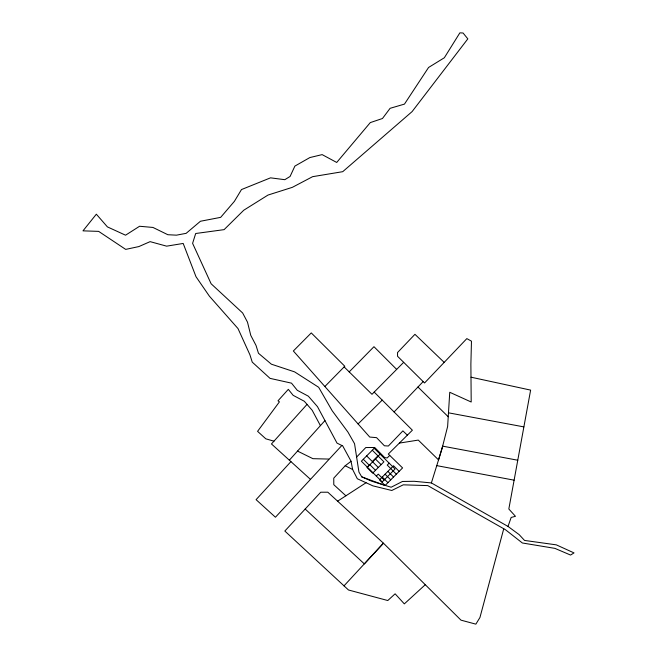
<?xml version="1.0" encoding="UTF-8"?>
<svg xmlns="http://www.w3.org/2000/svg" width="657" height="657" viewBox="0 0 657 657"><rect width="100%" height="100%" fill="white"/><g stroke="black" fill="none" stroke-linecap="round" stroke-linejoin="round"><path stroke-width="0.99" d="M503.747 528.745L479.947 617.498L475.865 624.15L460.992 620.159L383.45 543.199L327.827 492.208L320.723 492.224L284.834 531.037L348.481 589.986L387.786 600.531L395.12 593.813L404.326 603.882L425.276 584.714M431.378 482.928L414.247 481.294L402.462 481.458L391.137 487.239L371.632 481.17L361.736 476.842L358.944 472.063L354.542 443.68L347.914 432.043L332.171 410.724L318.661 387.285L294.591 371.87L271.382 364.192L258.472 353.269L256.041 345.483L250.769 335.366L247.5 322.168L242.647 312.987L211.127 283.775L192.6 243.336L195.687 233.506L224.111 229.638L243.763 210.224L267.999 195.063L292.34 187.344L312.601 176.676L342.732 171.682L412.095 111.608L467.825 38.87L463.078 33.014L459.867 32.85L444.337 57.759L428.569 67.474L404.466 104.102L390.102 108.315L382.464 118.506L370.293 122.596L336.713 162.46L322.144 154.617L309.874 157.557L294.886 166.09L290.09 176.454L284.81 179.69L270.536 177.842L241.48 189.561L234.385 201.362L220.67 217.352L200.442 221.253L186.153 233.334L176.446 235.165L167.839 234.721L152.95 227.445L139.571 226.263L125.553 235.198L107.411 226.895L96.341 214.198L82.979 230.853L98.657 231.379L125.684 249.389L138.849 246.58L150.116 241.645L166.632 246.161L183.188 243.451L196 276.72L209.394 296.176L238.006 328.574L249.923 354.796L252.247 362.13L270.035 378.366L291.511 383.154L297.284 390.307L308.347 396.187L317.487 406.658L337.025 443.114L342.716 445.914L351.002 461.124L352.653 469.525L357.326 478.748L372.872 485.852L391.794 490.483L403.267 484.825L427.781 485.605L505.422 529.698L522.364 542.986L554.878 548.365L570.547 555.05L574.021 552.907L556.323 544.858L524.532 540.432L519.145 534.617L508.009 526.429L431.378 482.928L441.906 449.059L447.631 426.483L449.749 392.278L471.2 402.01L470.88 364.192L471.471 341.18L466.84 338.61L424.562 382.974L397.559 356.275L397.542 352.538L414.945 334.314L444.181 362.393M508.009 526.429L511.162 517.437L515.466 516.312L508.83 509.003L530.626 390.11L471.028 377.192M307.033 404.384L271.464 443.951L310.293 479.199M289.343 460.187L324.952 420.587M290.928 461.625L256.082 499.657L275.439 517.231L341.845 445.487M351.035 461.304L345.212 465.739L333.764 478.124L333.781 484.685L345.902 495.797M344.005 585.855L383.45 543.199L364.323 563.887L305.177 509.027M394.093 411.955L423.124 381.618M356.611 457.058L365.793 447.548L374.704 447.491L384.706 457.592L387.178 457.945L389.732 455.424M324.87 386.505L344.794 366.245L311.262 332.918L293.351 350.986L369.743 437.061L376.568 437.652L384.394 445.774L388.369 446.013L402.881 430.885L407.373 435.164M403.661 362.336L371.993 394.307L349.195 371.895L373.964 346.699L396.664 369.398M377.923 455.868L372.305 461.518L366.647 455.901M367.279 467.078L369.201 465.14L363.296 459.276M380.116 454.159L378.194 456.098L372.289 450.226M376.321 476.07L378.251 474.132L384.156 479.996M389.158 463.152L387.236 465.082L396.352 474.182M361.736 476.842L385.117 485.49L402.585 467.915L388.303 454.036L412.382 430.204L374.186 392.089M358.098 423.937L382.226 400.113M337.608 501.168L366.056 482.739M399.357 443.097L418.279 440.091L438.539 459.9L442.646 446.144L517.773 460.228M328.738 459.071L312.904 458.668L297.522 451.088M448.476 412.818L523.884 426.894M436.757 465.632L514.119 480.177M273.953 441.176L265.822 438.827L257.569 431.345L279.43 401.854L278.001 400.819L288.316 389.346L293.145 395.333L304.314 401.263L312.206 410.305L320.419 425.629M345.212 465.739L352.653 469.525M417.959 387.014L448.23 416.76M344.137 366.91L349.195 371.895M399.16 471.356L393.51 465.739L379.459 479.873L385.117 485.49M375.451 459.029L381.101 464.647M387.893 471.389L393.543 477.007M372.642 461.855L378.292 467.472M385.084 474.214L390.734 479.832M369.834 464.68L375.484 470.305M382.275 477.048L387.926 482.665M374.211 448.296L361.375 461.214L382.226 481.934L395.062 469.016L374.211 448.296M378.26 456.204L367.025 467.513L372.675 473.13L383.918 461.822L378.26 456.204"/></g></svg>
